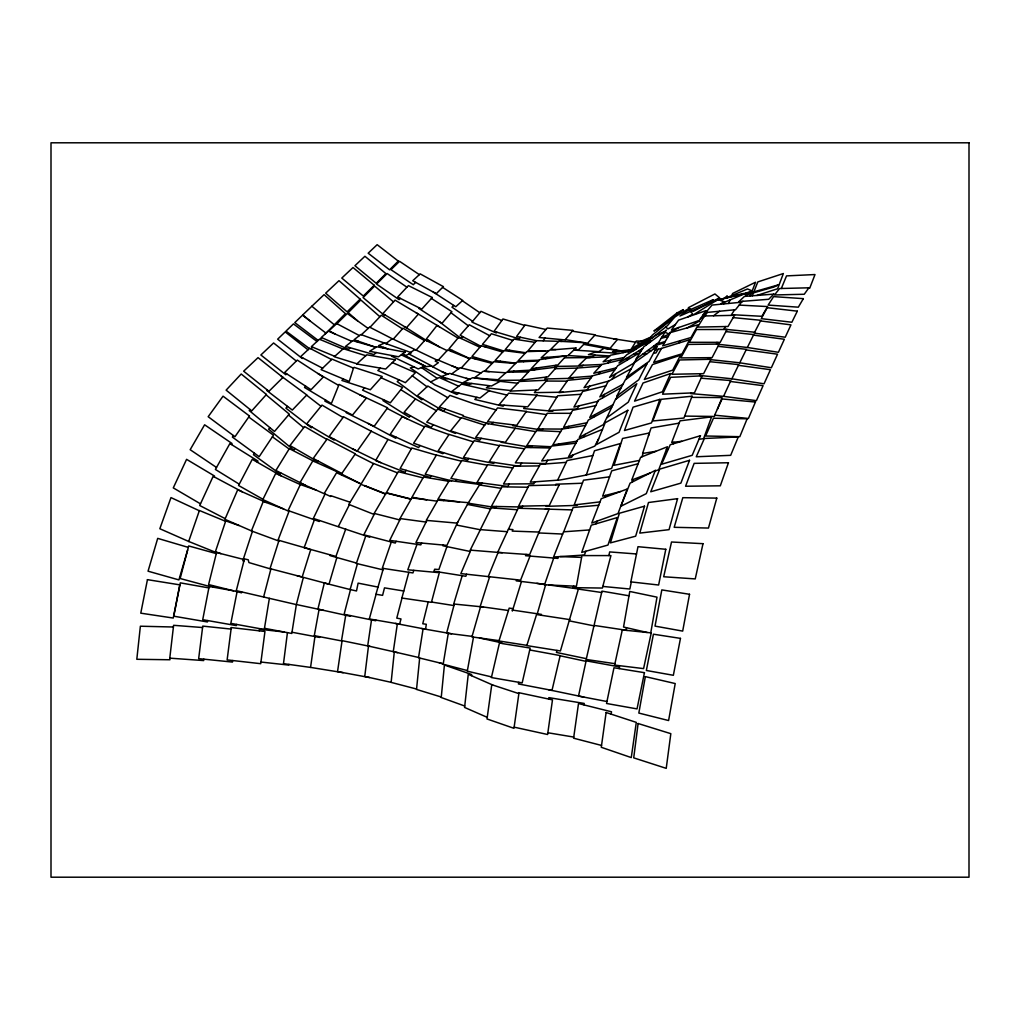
<?xml version="1.0" encoding="UTF-8"?>
<svg xmlns="http://www.w3.org/2000/svg" width="1020" height="1020" viewBox="0 0 1020 1020"><rect width="100%" height="100%" fill="white"/><g stroke="black" fill="none" stroke-linecap="round" stroke-linejoin="round"><path stroke-width="1.5" d="M419.666 658.028L416.53 689.431L441.277 697.017M471.469 675.635L471.597 674.475L444.414 665.027L441.226 697.514L464.737 706.031M394.281 651.984L391.132 682.393L416.568 689.035M448.239 666.353L448.315 665.588M170.11 658.18L169.932 659.761L136.807 659.29L140.377 626.216L173.413 627.007M492.673 684.994L491.767 684.662L487.012 718.96L513.978 728.318L518.874 693.625L492.673 684.994L468.256 674.296L464.584 707.434L487.228 717.34M203.86 659.162L203.694 660.577L169.779 658.155L173.604 625.311L202.572 627.542M368.475 646.093L364.752 676.464L391.132 682.329M259.233 630.819L259.437 629.225L283.942 631.979M232.662 660.526L232.458 662.069L198.658 658.639L202.75 626.101L231.081 629.085M287.436 632.63L283.483 663.663L310.73 667.437M288.902 664.403L288.8 665.091L260.941 662.044M518.517 693.498L518.632 692.656L552.483 699.86L547.612 734.502L514.144 727.158M548.658 699.044L548.862 697.629L584.231 703.43L584.014 704.909M314.938 636.544L310.565 667.399L343.179 672.664M611.146 714.153L611.49 711.781L578.506 703.532L573.597 738.187L601.532 745.441M241.689 591.931L241.561 592.824L208.59 584.575L216.572 552.534L243.27 559.342M371.522 619.905L367.697 645.877L397.532 652.621M397.264 624.355L393.274 651.64L418.557 657.466M369.546 677.535L337.543 671.606L342.031 641.006L314.287 635.664L319.018 609.718M423.019 629.251L418.506 657.747L443.254 663.778M237.086 591.702L230.839 623.373L264.269 629.467L269.369 598.345L236.296 590.669L244.456 558.896L248.23 559.789L248.905 562.568L270.874 569.045M345.729 615.238L341.534 640.547L369.979 646.399M448.264 633.445L443.177 664.25L467.402 670.573M573.686 586.117L573.265 587.66L602.386 588.055L610.929 555.581L581.935 555.594L576.428 586.245L544.527 584.779L553.732 558.042M650.76 632.846L657.007 597.159L629.761 591.46L623.539 627.032L647.19 632.476M473.497 637.13L467.287 671.173L491.551 676.91M501.776 643.492L530.17 648.044L522.176 682.89L491.398 677.56L499.417 643.174L501.878 642.893L479.502 637.959M626.076 629.773L626.471 627.708M236.551 624.418L236.321 625.604L202.725 619.688L209.151 586.423L233.478 590.797M614.92 663.676L586.181 659.468L601.978 591.141L629.008 595.795M319.706 636.709L319.566 637.423L292.026 632.247M207.672 620.555L207.404 621.958L173.77 616.195L180.285 582.853L208.858 587.915M631.329 581.935L629.837 589.012L602.807 586.436M619.216 668.597L619.586 666.901L586.117 660.82L578.519 696.073L606.951 701.518M608.876 555.581L609.667 551.922L636.505 553.975M263.606 597.019L270.925 568.867M583.886 697.106L548.709 689.762M558.322 556.703L557.94 558.399L525.517 555.709L526.078 554.395M627.3 630.424L594.507 625.477M518.797 682.303L518.415 683.948L551.998 690.387L560.171 655.579L529.724 649.969M350.51 615.621L350.357 616.258L317.909 609.106L324.258 583.287M451.528 633.777L421.566 628.524M428.209 601.876L422.752 623.768L426.309 624.278L425.569 629.212L395.39 623.424M323.544 610.342L296.374 604.516L291.796 633.458L264.499 628.32M375.921 620.083L375.742 620.759L344.097 614.308L350.497 589.636L323.684 582.828M212.619 587.048L212.976 585.671M303.297 577.639L296.348 604.592L269.369 598.345M401.995 598.064L396.78 618.12L401 618.949L399.598 624.151L369.317 618.949L376.074 594.278M483.442 607.002L453.709 604.006L462.2 575.701M439.467 572.092L431.434 602.348L401.88 598.039L408.841 572.296M454.308 604.069L446.62 633.152L472.069 636.378M569.938 619.637L536.558 614.55L526.792 645.596L560.426 650.964L578.404 588.961L548.977 584.983M357.446 563.703L350.128 589.547L356.503 590.962L358.122 583.134L378.012 587.086M556.984 650.416L556.41 652.443L586.372 658.69M480.42 607.219L471.916 636.913L499.048 640.649M383.38 568.433L375.947 594.252L382.589 595.348L384.502 587.864L403.78 591.014M537.285 613.772L545.611 584.83M187.616 550.073L178.908 579.908L148.053 571.187L157.705 538.369L188.317 547.396M336.855 557.519L329.014 584.179L296.973 575.662M541.199 615.251L541.454 614.397L512.652 610.1M521.475 581.489L512.346 611.056L512.486 608.545L509.184 608.124L498.958 640.968L526.868 645.354M641.988 456.769L643.033 453.39M648.452 435.846L649.319 433.003L622.531 438.472L614.002 465.286L639.425 460.402M310.756 549.474L302.188 577.014L270.032 568.637L279.008 540.383M353.468 368.105L349.261 381.442L321.109 369.648L332.023 359.129L353.468 368.105L354.157 367.366L382.207 376.482L370.336 389.742L341.891 380.46L343.306 378.943M489.638 576.772L480.165 606.543L508.355 610.495M673.366 443.789L673.863 442.246M585.569 475.18L611.617 468.448L620.453 443.534L594.494 450.764L586.309 475.039L560.197 479.986L530.234 482.167L540.269 464.368L566.227 462.353M413.788 570.346L412.934 572.921L382.283 568.267L391.31 542.015M365.785 535.87L356.35 563.448L382.972 569.848M632.183 482.09L633.063 479.553M438.052 571.863L437.809 572.551L407.796 569.797L417.001 544.323M446.938 546.605L438.868 569.542L434.698 569.211L433.908 571.213L465.821 576.274L466.612 574.222M188.929 541.556L159.834 528.73L170.99 497.594L199.321 510.752M330.301 554.893L330.046 555.594L356.49 563.053M345.742 529.036L335.924 556.448L304.164 547.651L314.402 519.792M604.936 497.314L605.638 495.376M309.723 549.193L278.052 540.103L289.183 510.931M596.037 523.795L597.031 521.144M585.837 551.246L584.396 555.033L553.579 556.996L563.537 531.815L589.598 529.941M325.724 400.159L324.883 401.14L352.499 415.051L366.371 398.081L339.086 384.387L331.372 403.537L304.521 387.472L305.719 386.21M516.694 579.73L516.26 580.864L544.693 584.294M750.274 295.978L751.217 293.505M751.6 292.498L755.514 282.247L732.64 293.454L731.799 295.583M563.703 531.803L573.138 507.514L598.702 505.244M530.043 556.078L520.582 580.15L460.849 573.597L470.806 550.188M728.675 303.45L730.078 299.931M752.314 295.813L753.487 292.855M753.882 291.847L757.822 281.915L783.36 273.538L777.597 288.762L756.916 295.443M714.943 415.229L714.446 416.453L684.662 416.096M717.379 409.198L722.083 397.583L691.611 397.354M488.248 576.619L497.989 552.789M781.32 288.481L786.535 275.885L815.005 274.546L809.74 288.163L808.592 288.214M545.368 509.056L572.207 509.911M600.015 501.878L577.218 504.594L576.886 505.384L546.082 506.353L546.414 505.627M723.715 303.934L724.634 301.869M726.431 297.789L727.273 295.876L723.894 298.426M555.632 484.933L555.951 484.219L582.382 483.225M242.173 491.793L213.154 476.314L199.716 505.512L225.203 518.657M705.228 315.958L706.592 312.923M214.123 476.825L214.493 476.008L186.583 459.344L173.285 487.892L200.481 503.829M319.604 520.557L319.196 521.475L288.086 510.548L300.339 484.538L315.856 489.97M691.05 392.968L690.731 393.618L723.575 396.346L730.804 380.562L701.11 378.19M508.444 529.291L518.135 508.24L549.155 509.171L539.044 532.058L512.206 531.101L512.933 529.584L508.381 529.291L497.645 552.406L529.635 554.638L539.389 531.28M421.655 543.048L420.788 544.884L389.716 540.345L400.452 518.619M502.286 552.738L470.22 550.124L480.331 529.762L456.616 525.07M606.67 417.958L615.455 399.483L636.824 383.711L628.243 402.199L606.67 417.958L603.368 424.626L579.296 437.401L588.361 420.023L611.617 407.541M325.112 493.948L313.357 518.428L369.622 537.183L369.992 536.418M557.608 480.178L567.094 460.568L592.747 455.545M396.13 541.288L395.263 543.061L363.821 534.799L374.582 513.519M615.901 399.151L617.776 395.352M731.646 378.764L764.031 383.8L770.444 369.699L738.442 365.326M426.87 520.442L415.93 542.512L446.913 545.394L457.878 521.845M747.125 347.45L778.413 352.295L784.367 339.265L753.474 335.108M739.538 362.763L771.349 367.748L777.533 354.208L746.092 349.936M443.203 545.05L442.846 545.751L470.245 551.488M733.163 317.602L760.831 320.293L754.188 333.119L785.234 337.225L790.959 324.87L760.512 320.917M338.347 526.511L349.426 504.645M280.87 475.753L252.259 459.331L238.565 485.469L262.969 499.29M593.589 417.218L594.889 414.668M522.686 506.111L522.214 507.017L491.385 506.366L502.044 486.82L528.003 487.241M598.625 438.855L594.813 446.11L568.535 456.769L577.906 439.48L602.501 429.369M700.447 373.728L699.554 375.436L731.875 378.79L738.773 364.625L709.729 361.679M625.974 379.389L627.415 376.686M707.982 359.346L708.862 357.688M716.983 342.35L716.537 344.11M602.399 398.029L604.363 394.408M257.32 462.226L257.958 461.065L229.895 443.56L215.398 469.455L239.241 484.168M431.052 475.69L430.121 477.411L400.133 468.575L411.787 447.984L436.343 455.149M443.674 500.603L444.057 499.915M534.939 481.835L533.842 483.799L503.497 484.028L513.85 466.191L539.401 465.898M678.631 343.128L679.932 340.782M725.36 326.553L723.907 329.167L754.698 332.227M455.736 481.351L456.756 479.553M231.425 444.516L232.012 443.483L204.612 424.792L190.166 449.705L216.508 467.466M406.075 470.322L404.953 472.298L375.602 460.581L388.021 439.454L411.366 448.736M583.453 437.197L585.085 434.341M341.827 475.129L342.401 474.109L312.834 460.874L299.893 482.83L325.036 494.088M366.014 486.361L364.51 485.545L385.662 493.884M567.668 428.196L568.739 426.334M496.408 506.468L495.758 507.59L468.129 503.179M509.209 483.99L507.807 486.438L477.067 482.371L487.751 464.686L512.843 467.925M653.106 349.388L655.286 345.614M578.901 405.883L577.129 408.918L548.62 410.652L557.698 395.798L581.145 394.281M482.103 483.034L481.453 484.143L450.916 478.456L461.907 460.53L487.445 465.196M585.582 425.365L562.16 429.076L552.789 444.924L576.988 441.188M670.242 333.043L662.668 345.831L690.999 337.543L698.203 324.755L669.426 332.864L678.95 327.433M305.388 485.29L275.885 470.475L289.336 448.634L314.16 461.473M519.754 466.127L521.615 462.991M658.18 349.235L655.898 353.022L653.616 352.958M494.177 462.455L493.603 463.399L463.501 457.393L474.172 440.691L499.354 445.638M557.825 445.345L558.628 444.019M547.714 460.262L545.649 463.577L515.329 462.838L525.376 447.474L550.188 447.984M380.766 462.647L352.219 448.672M573.151 454.907L571.531 457.483L541.709 460.951L551.412 446.11L575.905 443.164M280.819 473.012L280.181 474.032L253.444 454.703L254.413 453.199M468.792 458.452L467.721 460.147L438.064 451.006L449.093 434.405L473.433 441.851M542.691 428.974L542.053 429.981L512.601 425.671L513.136 424.856M443.509 452.689L442.871 453.67L413.61 443.203L425.059 426.041L448.991 434.558M734.629 309.787L731.506 314.657L761.863 316.302L767.626 306.574L739.194 305.082M419.972 445.485L418.621 447.576L390.175 434.431L402.211 416.594L424.511 426.87M532.07 445.791L531.037 447.385L501.126 442.259L501.521 441.698M396.346 437.274L395.683 438.256L368.067 423.402M553.235 410.371L552.661 411.251L523.681 408.548L524.981 406.674M636.913 358.428L633.637 363.26L609.577 377.4L617.699 365.721L640.203 352.435M589.675 386.172L587.137 389.882L559.011 392.636L567.757 380.332L590.911 377.999M611.987 379.287L615.774 373.766M233.414 435.553L232.369 437.07L259.182 456.679L273.449 435.221L248.74 417.014M520.366 337.276L519.282 338.857L494.037 331.36L502.962 318.979L524.739 325.405M543.163 340.756L545.075 338.053M515.317 428.17L505.333 442.336L475.677 437.376L486.055 423.351L535.793 431.664M318.418 461.206L317.998 461.779L289.986 445.561L304.585 426.538L326.821 439.416M563.295 392.215L534.403 392.623L536.456 389.997M606.53 348.317L607.04 347.629M613.632 338.806L635.575 342.172M346.66 412.106L346.214 412.692L374.111 426.373L387.575 407.809L359.716 394.74M451.49 351.454L452.293 350.395M491.844 424.307L493.285 422.395M481.172 438.294L479.68 440.232L450.661 430.886L461.371 417.664L484.729 425.149M410.397 415.765L409.275 417.206L383.01 400.605L383.686 399.776M334.458 439.365L333.974 439.99L306.676 423.861L321.976 405.093L343.013 417.486M427.979 341.381L428.731 340.425M439.48 326.846L416.058 312.706M295.009 448.469L293.709 450.088L268.617 429.19L269.892 427.648M475.116 358.951L476.123 357.688M496.829 332.188L496.23 332.953L471.954 322.09L480.968 311.317L501.789 320.599M508.916 351.237L509.707 350.255M455.825 432.544L455.2 433.334L426.742 422.114L437.758 409.071L460.951 418.174M562.058 341.419L536.469 340.68L516.592 336.447L525.07 324.959L545.968 329.498M433.296 424.702L431.116 427.406L404.137 412.246L415.471 398.947L436.394 410.69M573.355 377.54L572.73 378.305L544.782 378.981L546.427 377.043M598.357 374.238L600.436 371.675M404.634 326.68L427.125 340.961M499.558 362.189L500.361 361.207M364.497 387.842L362.572 390.15L390.341 402.811L402.568 387.485L381.097 377.731M485.048 346.889L486.196 345.512M461.091 338.474L462.685 336.575M536.469 340.68L528.028 350.765L545.088 351.007M523.566 361.73L524.484 360.659M645.061 343.574L652.43 335.006L674.564 317.22L667.475 325.584L645.061 343.574L650.518 340.221L646.03 345.117M626.764 360.366L628.868 357.956L626.178 358.606M312.005 427.01L311.329 427.788L285.919 408.166L287.525 406.393M439.39 321.721L460.976 338.423M250.117 409.543L249.224 410.55L274.507 431.473L289.272 414.094L266.092 394.842M415.969 350.255L425.111 339.992L447.079 350.599M393.248 339.163L403.002 328.223L424.549 340.616M419.45 307.963L418.965 308.499L441.94 323.365L451.911 311.699L431.434 298.439M545.751 358.759L547.051 357.319M461.282 367.99L470.628 357.765L492.137 363.413M512.907 372.109L513.85 371.076M438.294 360.111L447.703 349.936L469.697 358.785M520.799 380.179L529.801 370.438L556.639 367.098L547.982 376.852L520.799 380.179L497.263 380.396L506.455 372.198L528.449 371.905M534.76 369.814L536.418 368.016M583.159 365.236L582.484 365.963L554.829 366.422L555.938 365.275M590.287 357.561L564.43 357.816M302.787 357.956L302.29 358.492L277.657 339.188L285.192 331.908L307.989 349.796M369.967 327.331L381.276 315.231L402.441 328.861M311.036 348.904L312.668 347.17M319.974 339.469L321.695 337.645M325.099 334.063L345.41 313.612L324.092 294.652L311.827 306.255M317.845 373.473L338.372 385.241M385.063 314.95L384.527 315.512L363.082 297.598L374.608 286.059L393.503 301.882M577.996 350.357L585.25 342.758L587.609 343.23L595.119 334.828L572.258 331.156M400.312 298.363L399.075 299.65L376.546 284.083L387.141 273.538L406.916 287.206M415.625 282.349L413.317 284.733L390.953 269.675L399.572 261.324L419.36 274.648M504.135 405.195L503.166 406.189L474.797 399.445L476.978 397.328M607.958 363.018L610.699 360.238M357.242 341.942L358.071 341.113M267.304 389.984L266.781 390.494L292.319 410.065L306.778 394.944L281.201 376.074M286.697 373.83L285.791 374.748L260.878 354.986L273.589 342.975L296.335 361.042M350.192 347.743L348.559 349.35L321.3 337.48L328.389 331.117L351.9 341.356M445.421 409.135L443.483 411.047L417.308 395.734L427.813 386.032L447.818 397.711M336.919 323.697L347.297 313.484L368.143 328.427M453.772 305.426L451.962 307.16L472.617 321.3M422.701 398.884L421.744 399.802L397.226 381.569L399.113 379.886M380.396 368.131L377.821 370.528L405.373 382.64L415.42 372.67L392.368 362.572M361.386 334.713L369.559 327.114L392.241 338.742M376.227 352.55L373.894 354.577L345.525 346.405L352.78 340.667L375.972 347.335M383.023 347.96L383.673 347.412M387.485 344.161L360.812 334.522L354.067 339.724L375.832 347.297M433.258 292.039L455.787 306.727L462.71 300.416L442.629 287.372M607.576 348.814L583.72 344.352M386.185 343.345L392.305 338.691L436.802 359.971M713.528 315.766L719.572 311.227M451.681 373.957L460.096 367.684L480.943 372.976M474.3 377.91L483.314 371.216L505.78 372.797M489.256 385.7L486.349 387.855L510.688 390.545M432.697 366.805L438.409 362.674L435.196 361.131L437.223 359.665L458.719 368.704M594.877 355.062L592.084 357.051L568.114 355.534M598.982 352.117L599.556 351.696L573.763 350.089M410.524 352.423L414.706 349.669M598.867 351.658L604.184 348.202L619.573 350.995M716.027 300.721L694.913 313.867L695.512 314.275M716.805 300.237L719.776 298.388L720.808 299.217M702.831 315.269L707.459 312.388M720.579 304.24L723.741 301.576M650.518 340.221L626.624 354.871L618.987 363.005L642.689 348.508M671.198 319.12L688.079 308.933L689.214 310.131M675.418 324.475L667.921 328.988L665.741 326.974M688.079 316.85L692.835 313.981L690.438 311.431M700.421 318.75L704.106 316.608M649.906 337.939L635.167 346.456L628.014 351.875L647.674 340.527M651.869 338.117L656.191 334.942L664.033 331.857M458.949 393.159L456.756 394.408L434.8 384.795L410.346 367.952L413.929 366.856M687.136 328.032L699.363 321.096L698.547 320.701M621.244 387.587L598.498 400.197L589.726 417.499L612.931 404.787M631.278 368.666L608.303 381.327L599.811 396.895L623.016 384.234M430.669 381.939L439.263 377.476L458.719 386.248M741.043 302.251L743.032 301.295M623.029 352.652L626.815 350.842M723.014 299.281L720.311 300.416L725.092 302.022L744.868 293.709M726.775 297.7L747.507 288.966L751.867 290.764L745.977 293.25M471.814 383.469L468.524 384.833L442.081 376.954M650.403 337.365L637.181 342.898L639.706 343.829M647.917 343.051L650.008 342.184M661.865 337.225L669.298 334.126L664.951 332.252M650.199 472.974L631.686 480.076L640.649 457.291L667.45 446.76L658.741 469.697L655.044 471.112M441.379 376.584L449.769 373.397L469.57 379.274M392.611 355.661L391.45 356.069L418.213 368.908L424.957 366.193L401.319 354.858M656.115 344.339L665.269 341.445M653.68 346.124L664.53 342.694M614.869 369.788L592.454 375.832L584.026 387.676L608.736 381.085M638.112 463.73L611.719 470.845L602.654 496.141L620.491 491.525M605.867 385.789L582.713 391.476L573.941 407.069L597.937 401.293M622.225 359.563L601.762 364.51L593.755 373.282L616.182 367.901M661.228 338.27L668.125 336.613M655.248 349.924L661.483 348.445M447.461 378.56L445.842 378.917L423.032 366.97M628.473 351.53L610.687 355.202L603.113 361.794L624.189 357.472M628.69 351.479L633.917 350.408M595.731 405.641L572.602 410.333L563.55 427.367L586.946 422.739M679.167 423.134L651.079 427.954L642.587 453.454L655.86 451.312M666.366 449.603L668.215 449.31M609.565 476.85L583.529 480.19L574.247 504.785L577.218 504.594M681.704 441.303L671.683 442.501L680.047 420.826L711.577 416.874L703.571 438.702L698.968 439.25M631.864 349.656L635.855 349.21M629.812 350.51L612.535 351.76L630.793 349.771L636.301 341.024L641.338 341.164M630.513 350.434L634.593 349.987M641.503 349.235L642.281 349.146M600.168 366.256L577.447 368.029L569.071 377.859L592.25 376.112M538.649 360.863L516.77 362.125L507.82 371.42L533.396 369.992M608.863 356.783L586.768 357.701L578.786 365.402L601.902 364.484M548.671 350.88L526.753 351.632L518.083 360.863L539.287 360.188M555.237 368.679L577.396 368.092M628.218 350.689L629.582 350.676M630.079 350.676L632.617 350.676M639.17 350.663L641.325 350.65M647.534 350.638L651.346 350.638M633.904 353.876L637.755 353.876M643.135 353.863L646.795 353.863M571.009 413.317L547.268 413.291L537.897 428.961L562.186 429.076M546.325 381.046L567.171 381.161M560.12 556.588L581.451 557.379M560.617 431.677L536.494 430.567L526.804 445.536L551.004 446.734M539.287 532.963L562.658 534.059M585.25 342.758L558.922 341.228L550.813 349.299L555.849 349.592M619.471 353.379L595.654 351.913L588.4 354.654L609.781 355.98M476.34 378.165L498.015 379.72M517.446 509.758L491.181 507.871L480.344 529.622L507.259 531.7M515.431 363.502L493.769 361.717L484.627 371.242L489.307 371.637M536.775 395.441L556.805 397.252M717.965 346.328L746.398 349.312L739.755 362.788L710.761 359.665M725.896 331.589L753.742 334.573L747.341 347.476L718.985 344.377M500.119 381.327L517.714 383.239M525.185 353.303L503.982 350.612L495.082 360.532L515.737 363.197M730.396 381.467L763.1 385.675L756.419 400.656L723.575 396.346M437.248 501.177L411.825 497.875L400.006 518.555L426.067 522.061M459.459 501.929L437.988 499.111L449.348 480.535L479.808 484.423L468.193 503.077M526.18 411.672L546.49 414.592M524.484 448.825L499.66 445.153L489.307 461.728L518.53 466.14M578.365 589.088L601.711 592.518M535.067 342.35L513.94 339.099L505.257 349.567L525.708 352.754M479.489 484.972L501.202 488.35M536.851 583.351L544.603 584.562M431.511 602.042L453.913 605.561M565.309 339.622L584.371 342.707M607.767 348.649L621.014 350.842M623.322 351.211L625.336 351.543M547.867 732.755L573.75 737.065M448.876 481.312L423.504 477.003L411.978 497.237L426.653 499.8M574.107 349.758L577.243 350.306M621.754 351.39L624.584 351.9M594.698 335.287L617.393 339.507L610.177 348.215L584.613 343.421M467.44 504.428L490.645 508.929M569.542 620.912L594.392 625.948M560.12 655.784L586.003 661.355M489.039 390.813L507.106 395.084M461.486 461.206L436.433 455.009L425.187 474.223L451.528 480.815M423.019 477.857L398.246 471.673L386.338 492.749L411.162 499.022M411.034 499.252L386.197 492.979L374.174 513.417L399.789 519.958M466.191 378.28L469.761 379.185M210.26 586.627L180.157 578.519L188.7 545.955L216.304 553.592M502.694 352.04L481.134 345.755L471.954 356.464L492.915 362.61M243.895 561.102L242.798 560.77L252.437 531.305L224.923 519.32L237.698 489.804L266.22 502.503M439.263 662.796L443.228 663.969M496.103 409.912L473.012 403.448L449.935 395.39L439.352 407.005L463.437 415.459L462.901 416.147L488.427 423.746M512.856 340.412L491.385 333.744L482.447 344.352L503.663 350.969M365.785 355.7L343.294 348.7L334.279 356.719L356.936 363.783M350.128 502.235L330.952 495.745L330.608 496.485L324.207 493.54L336.587 472.719L361.131 483.99L373.55 463.475L397.558 472.897M220.945 553.643L215.386 551.731L225.751 520.889L239.075 525.555M387.664 348.84L378.611 345.601L384.514 343.09L411.442 352.754L405.998 355.432L402.39 354.131M641.083 344.339L642.791 344.964M278.804 541.046L251.404 530.923L263.275 501.406L283.573 508.942M385.534 494.101L360.978 484.36L348.814 504.403L374.111 514.45M451.949 365.861L458.821 368.628M216.533 552.687L188.674 541.442L199.41 510.497L225.598 521.309M342.962 348.993L319.438 339.239L311.368 346.634L334.726 356.324M441.851 371.599L447.844 374.123M289.004 511.402L262.841 499.57L275.719 473.407L300.326 484.589M479.872 347.233L458.605 337.314L448.978 348.84L469.863 358.606M370.489 430.835L388.021 439.48M355.024 454.27L373.473 463.615M342.223 474.428L360.353 483.633M331.602 359.537L309.697 348.202L300.492 356.783L322.613 368.207M408.892 354.004L431.779 365.95L426.207 366.639L402.339 354.169M431.205 366.027L447.168 374.378M387.141 408.408L406.993 418.786M359.41 335.593L336.74 323.595L328.95 330.786L335.083 334.024M489.728 335.72L469.264 324.768L460.109 335.197L480.726 346.239M457.98 338.053L437.07 325.393L426.36 338.984L439.492 346.94M400.822 389.678L415.471 398.947M462.34 300.747L479.808 312.706M421.502 367.582L437.338 378.484M690.808 309.442L688.334 307.696L714.918 293.964L719.534 297.789L693.383 311.266L692.414 310.577M272.391 436.802L289.119 448.991M412.271 375.806L427.023 386.771M309.353 348.521L285.983 331.105L293.454 323.901L317.003 341.483M451.006 312.757L468.333 325.826M318.163 340.412L294.805 322.601L302.519 315.18L325.992 333.119M306.587 395.148L320.994 406.291M334.216 324.704L311.852 306.242L302.736 314.912L309.812 320.752M288.494 415.012L303.679 427.711M357.561 320.841L348.228 312.668L360.812 299.956L379.886 316.71M231.272 627.581L227.128 659.902L260.725 663.688L264.958 631.482L231.272 627.581M638.099 723.511L633.713 757.86L666.226 768.353L670.828 733.673L638.099 723.511M606.122 712.508L601.277 747.29L631.265 757.579L636.289 722.377L606.122 712.508M645.354 676.63L638.826 713.069L668.597 720.541L675.215 683.553L645.354 676.63M689.533 594.29L682.686 631.1L655.031 626.114L661.814 589.904L689.533 594.29M680.467 638.38L673.353 675.291L646.361 670.484L653.425 634.198L680.467 638.38M147.441 579.653L140.773 613.173L173.234 618.043L179.826 584.855L147.441 579.653M665.792 549.283L658.627 585.021L630.844 581.885L637.984 546.694L665.792 549.283M644.461 672.677L637.028 708.9L606.543 703.481L613.976 667.756L644.461 672.677M651.244 632.897L643.582 668.61L614.614 665.091L622.289 629.914L651.244 632.897M702.997 543.685L695.245 578.914L663.688 576.746L671.517 542.002L702.997 543.685M677.573 498.665L669.043 529.66L639.769 533.103L648.478 502.516L677.573 498.665M716.792 498.104L708.454 528.054L674.182 527.314L682.813 497.683L716.792 498.104M644.525 506.175L635.664 536.188L610.406 542.882L619.395 513.264L644.525 506.175M617.304 517.561L607.971 545.05L581.744 552.394L591.256 525.198L617.304 517.561M728.446 462.748L720.311 485.813L685.58 486.234L694.148 463.361L728.446 462.748M659.889 399.356L651.5 422.905L624.469 430.504L633.076 407.158L659.889 399.356M692.032 396.219L683.948 418.034L652.774 420.967L661.189 399.317L692.032 396.219M627.262 489.013L618.005 513.57L591.778 523.043L601.252 498.691L627.262 489.013M689.533 460.3L680.888 483.123L650.747 491.78L659.723 469.123L689.533 460.3M655.324 470.373L646.285 493.642L620.81 506.29L630.092 483.148L655.324 470.373M627.836 410.282L619.051 432.301L596.254 444.669L605.192 422.777L627.836 410.282M747.15 418.786L739.806 436.687L705.623 435.999L713.452 418.238L747.15 418.786M738.289 436.93L730.664 455.328L696.252 456.769L704.374 438.498L738.289 436.93M700.459 435.719L692.21 455.303L661.61 464.24L670.242 444.72L700.459 435.719M755.425 402.046L748.425 418.455L714.612 415.191L722.109 398.947L755.425 402.046M670.612 373.55L662.426 391.756L634.567 401.128L643.059 382.997L670.612 373.55M702.181 375.832L694.467 392.815L662.566 394.192L670.701 377.323L702.181 375.832M559.202 484.844L549.27 505.576L518.53 506.2L528.819 485.622L559.202 484.844M797.321 311.164L791.864 322.243L761.29 318.661L767.168 307.696L797.321 311.164M710.965 359.269L703.621 373.664L671.899 374.276L679.664 359.971L710.965 359.269M647.05 363.63L638.775 379.746L616.781 396.091L625.273 379.925L647.05 363.63M719.138 344.072L712.075 357.65L680.774 357.918L688.258 344.416L719.138 344.072M680.519 355.202L672.715 370.145L644.334 379.491L652.494 364.548L680.519 355.202M727.005 329.498L720.209 342.35L689.341 342.299L696.558 329.536L727.005 329.498M689.596 339.762L682.087 353.8L653.654 362.406L661.521 348.381L689.596 339.762M657.046 346.596L649.077 361.424L626.51 377.323L634.72 362.431L657.046 346.596M468.409 502.681L457.164 523.132L426.258 520.378L437.861 500.119L468.409 502.681M734.489 315.32L728.025 326.502L697.629 327.089L704.514 315.97L734.489 315.32M803.352 298.643L798.328 307.173L768.124 305.082L773.593 296.629L803.352 298.643M666.175 330.276L658.576 342.541L635.944 359.142L643.811 346.749L666.175 330.276M355.342 453.811L341.827 473.471L313.204 458.49L327.089 439.033L355.342 453.811M706.019 310.641L699.248 320.458L671.402 330.034L678.555 320.152L706.019 310.641M526.358 411.404L516.719 425.302L487.534 421.681L497.556 407.911L526.358 411.404M249.454 416.007L234.97 436.726L208.169 416.708L223.048 396.168L249.454 416.007M371.267 431.231L357.153 451.248L329.103 436.573L343.549 416.759L371.267 431.231M808.885 287.806L804.244 294.257L774.511 294.958L779.586 288.532L808.885 287.806M537.03 395.135L527.722 406.865L498.997 404.838L508.687 393.197L537.03 395.135M741.463 302.213L735.535 309.71L705.687 312.553L712.049 305.069L741.463 302.213M572.883 330.391L565.067 339.915L539.095 337.492L547.217 328.045L572.883 330.391M418.404 314.109L406.432 327.764L382.844 313.624L395.084 300.148L418.404 314.109M266.424 394.472L251.749 410.869L226.121 390.137L241.204 373.996L266.424 394.472M432.263 297.521L421.783 309.124L397.66 297.037L408.433 285.6L432.263 297.521M566.227 355.853L557.863 365.007L531.152 368.755L539.835 359.601L566.227 355.853M547.09 380.218L538.152 389.92L510.127 391.132L519.422 381.467L547.09 380.218M323.302 377.03L311.062 389.691L284.656 372.491L297.292 360.098L323.302 377.03M773.81 294.104L768.723 299.281L738.875 301.614L744.421 296.438L773.81 294.104M398.272 261.094L389.576 269.828L368.169 253.202L377.158 244.685L398.272 261.094M385.917 273.615L376.214 283.292L354.922 265.71L364.918 256.275L385.917 273.615M374.212 285.256L363.298 296.042L341.789 278.065L353.009 267.508L374.212 285.256M282.935 377.451L268.948 391.297L243.652 371.191L258.034 357.637L282.935 377.451M443.381 286.633L436.241 293.683L412.717 280.755L420.189 273.883L443.381 286.633M360.136 299.128L347.081 311.839L325.66 293.173L338.984 280.678L360.136 299.128M395.263 359.767L385.662 369.049L356.732 363.961L366.779 354.794L395.263 359.767M575.956 347.986L567.961 355.687L541.186 357.778L549.525 350.102L575.956 347.986M489.46 390.494L479.986 398.029L451.745 391.476L461.614 384.081L489.46 390.494M677.089 312.91L653.922 331.003L660.565 327.42L683.387 309.621L677.089 312.91M713.184 299.714L707.153 304.177L679.932 315.996L686.371 311.368L713.184 299.714M405.272 352.18L398.488 356.783L369.597 351.288L376.852 346.8L405.272 352.18M500.323 381.212L491.538 385.993L463.462 382.398L472.655 377.706L500.323 381.212M778.528 284.822L773.963 287.015L745.543 295.124L750.529 292.804L778.528 284.822M742.509 293.683L713.566 301.066L747.405 293.072L742.509 293.683M969 142.8L51 142.8L51 877.2L969 877.2L969 142.8"/></g></svg>
